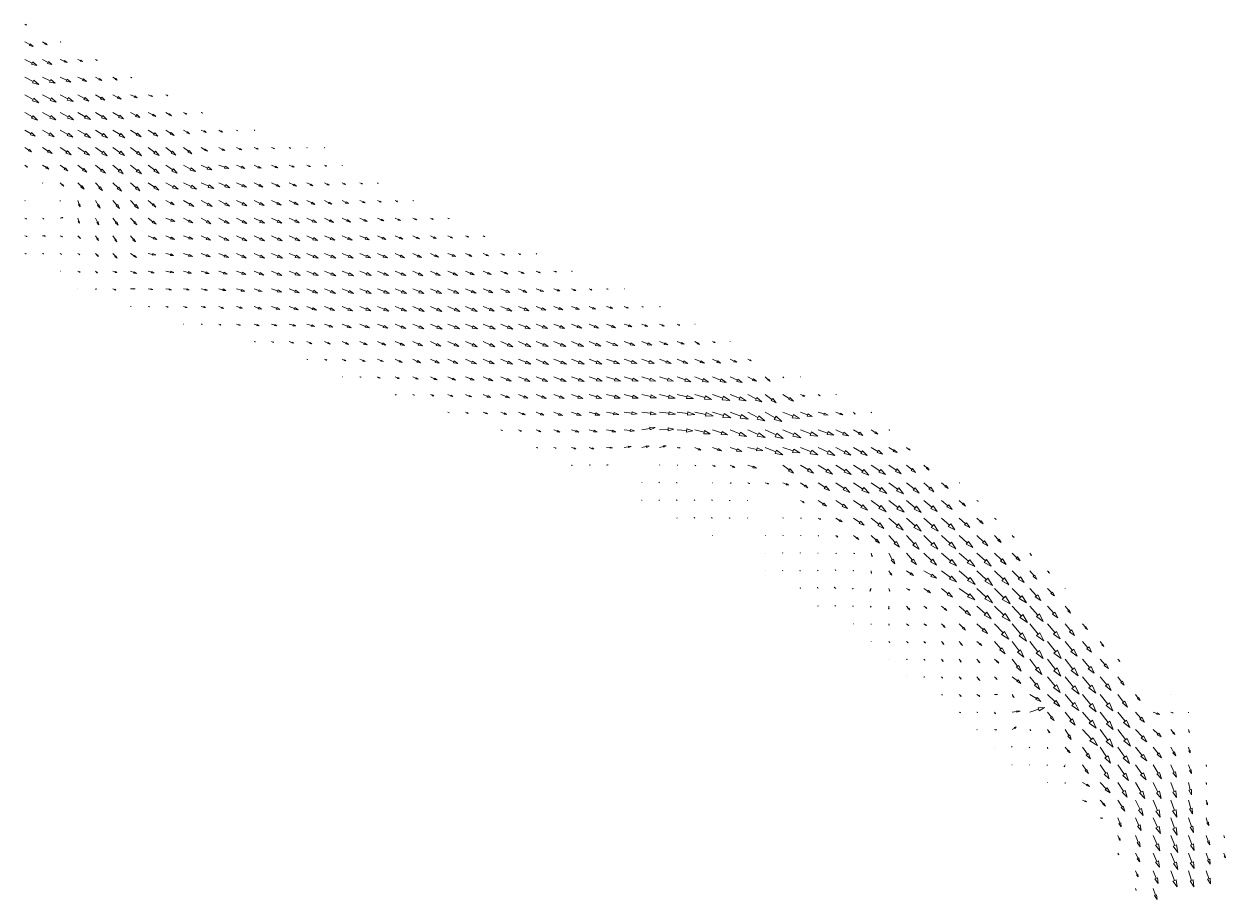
# Model space of a CAD drawing. Extents: x 64425 to 71228, y 9509 to 12475.
# Drawn here: x 69524 to 71228, y 9509 to 10750 of the extents above; entities that cross this region are included whole.
import ezdxf

# ---------------------------------------------------------------- set-up
doc = ezdxf.new("R2010")
doc.units = 0
doc.header["$MEASUREMENT"] = 0
doc.layers.get('0').update_dxf_attribs({"linetype": 'CONTINUOUS'})
doc.layers.add('vecors', color=7, linetype='CONTINUOUS', lineweight=13, true_color=0x0000d1)

# ---------------------------------------------------------------- blocks, each defined once
blk = doc.blocks.new('VECTOR')
at = {"color": 0}
for points in [[(0, 0, 0), (0.6, 0, 0)], [(1, 0, 0), (0.6, -0.1, 0), (0.6, 0.1, 0), (1, 0, 0)]]:
    blk.add_polyline3d(points, dxfattribs=at)

msp = doc.modelspace()

# ---------------------------------------------------------------- block references
at = {"layer": 'vecors'}
for p, xscale, yscale, rotation in [((69525, 10750), 2.48949038213, 2.48949038213, 332.4022203547), ((69525, 10725), 13.4038131705, 13.4038131705, 331.5018974826), ((69550, 10725), 7.74609231266, 7.74609231266, 326.3982908238), ((69575, 10725), 1.04433873558, 1.04433873558, 347.3751838561), ((69525, 10700), 19.1596012471, 19.1596012471, 334.0494763470999), ((69550, 10700), 15.2243991079, 15.2243991079, 331.7400259783), ((69575, 10700), 10.9057292202, 10.9057292202, 337.1891300445), ((69600, 10700), 7.147709595639999, 7.147709595639999, 337.5258670245), ((69625, 10700), 3.1424848229, 3.1424848229, 332.504787556), ((69525, 10675), 22.273773708, 22.273773708, 332.1592027911), ((69550, 10675), 20.1441428748, 20.1441428748, 334.0458023458), ((69575, 10675), 17.0108077295, 17.0108077295, 334.4836005249), ((69600, 10675), 13.8850199101, 13.8850199101, 334.3719943179), ((69625, 10675), 10.2767359804, 10.2767359804, 332.8964288396), ((69650, 10675), 7.49367786323, 7.49367786323, 323.9733479678), ((69675, 10675), 1.97477648726, 1.97477648726, 332.8577330349), ((69525, 10650), 22.7550754271, 22.7550754271, 330.1740129283), ((69550, 10650), 22.1861376252, 22.1861376252, 331.9881582953), ((69575, 10650), 20.7274431351, 20.7274431351, 332.7873394372), ((69600, 10650), 18.176136249, 18.176136249, 330.8021322073), ((69625, 10650), 15.7455810097, 15.7455810097, 329.8551690459), ((69650, 10650), 13.1034095035, 13.1034095035, 330.7363105485), ((69675, 10650), 10.2143664426, 10.2143664426, 335.2875944862), ((69700, 10650), 6.74974017964, 6.74974017964, 337.4125953913), ((69725, 10650), 3.15093042855, 3.15093042855, 335.0140144756), ((69525, 10625), 20.8955449284, 20.8955449284, 328.8556097941), ((69550, 10625), 21.8153949022, 21.8153949022, 330.6889863326), ((69575, 10625), 21.7262837522, 21.7262837522, 331.0981190211), ((69600, 10625), 20.7098864023, 20.7098864023, 330.090782996), ((69625, 10625), 18.9861284977, 18.9861284977, 328.2043823484), ((69650, 10625), 17.5586400731, 17.5586400731, 328.148918444), ((69675, 10625), 15.0854646232, 15.0854646232, 330.281955923), ((69700, 10625), 12.2582483035, 12.2582483035, 331.8428455358), ((69725, 10625), 9.16192305541, 9.16192305541, 329.1343840974999), ((69750, 10625), 5.14832596808, 5.14832596808, 330.9960664158), ((69775, 10625), 2.18785350543, 2.18785350543, 334.2356304393), ((69525, 10600), 16.9769963265, 16.9769963265, 329.4515972572), ((69550, 10600), 19.1600772734, 19.1600772734, 329.7825255335), ((69575, 10600), 20.7760300562, 20.7760300562, 330.5090424927), ((69600, 10600), 21.1448322001, 21.1448322001, 328.8453007461), ((69625, 10600), 20.5887586518, 20.5887586518, 327.3234294401), ((69650, 10600), 19.9587818899, 19.9587818899, 327.0373915531), ((69675, 10600), 17.8417814822, 17.8417814822, 326.5871726105), ((69700, 10600), 16.4188493611, 16.4188493611, 327.1996059899), ((69725, 10600), 13.9939881224, 13.9939881224, 325.5862928434), ((69750, 10600), 10.1228359967, 10.1228359967, 327.4080118545), ((69775, 10600), 7.78647274345, 7.78647274345, 334.0325887706), ((69800, 10600), 6.049128916310001, 6.049128916310001, 329.0404908082), ((69825, 10600), 2.02187807537, 2.02187807537, 328.1461381439), ((69850, 10600), 1.29678788797, 1.29678788797, 325.1865145858), ((69525, 10575), 11.3718656879, 11.3718656879, 327.778422901), ((69550, 10575), 15.9660929995, 15.9660929995, 328.3333483866), ((69575, 10575), 18.5452957589, 18.5452957589, 326.8856916934), ((69600, 10575), 19.7948223859, 19.7948223859, 327.2050431327), ((69625, 10575), 20.4319483922, 20.4319483922, 325.8776652831), ((69650, 10575), 19.895777919, 19.895777919, 325.3840275205), ((69675, 10575), 19.3577742563, 19.3577742563, 323.9302744592), ((69700, 10575), 19.0649514265, 19.0649514265, 323.9645639097), ((69725, 10575), 17.4706435144, 17.4706435144, 322.9497873747), ((69750, 10575), 14.7206616175, 14.7206616175, 323.8017969596), ((69775, 10575), 10.1932316213, 10.1932316213, 332.1084515839), ((69800, 10575), 9.4206867545, 9.4206867545, 333.7154610239), ((69825, 10575), 8.08517826998, 8.08517826998, 337.4509049022), ((69850, 10575), 6.44665236559, 6.44665236559, 340.6333307491), ((69875, 10575), 4.694222309380001, 4.694222309380001, 340.5282522076), ((69900, 10575), 2.18580747849, 2.18580747849, 335.6901532436), ((69925, 10575), 0.223553756364, 0.223553756364, 330.4895344456), ((69950, 10575), 0.231891978145, 0.231891978145, 344.2218462989001), ((69525, 10550), 4.51478459151, 4.51478459151, 322.3269351541), ((69550, 10550), 10.6272783174, 10.6272783174, 329.4469635916), ((69575, 10550), 13.5284616406, 13.5284616406, 324.866532937), ((69600, 10550), 16.3299500079, 16.3299500079, 322.6076681692), ((69625, 10550), 18.1491399887, 18.1491399887, 321.4315978944), ((69650, 10550), 18.8537277984, 18.8537277984, 320.756861467), ((69675, 10550), 19.6684623638, 19.6684623638, 321.7558119421), ((69700, 10550), 19.3796280933, 19.3796280933, 323.1797623629), ((69725, 10550), 19.606413098, 19.606413098, 325.6780089433), ((69750, 10550), 19.1598202852, 19.1598202852, 331.8670534525), ((69775, 10550), 16.7039156848, 16.7039156848, 336.9320198681), ((69800, 10550), 15.1842319281, 15.1842319281, 341.7895265532), ((69825, 10550), 12.7326587172, 12.7326587172, 340.1344738004), ((69850, 10550), 10.7758733372, 10.7758733372, 336.7663248897), ((69875, 10550), 9.33136436525, 9.33136436525, 336.1390877627), ((69900, 10550), 7.497400284710001, 7.497400284710001, 337.9101228549), ((69925, 10550), 5.26423757041, 5.26423757041, 340.5000874457), ((69950, 10550), 2.98787018921, 2.98787018921, 333.9282938218), ((69975, 10550), 0.360883545199, 0.360883545199, 313.0930205691), ((69550, 10525), 0.706349539048, 0.706349539048, 322.7259205852), ((69575, 10525), 6.80673264992, 6.80673264992, 319.154011189), ((69600, 10525), 12.4575626769, 12.4575626769, 315.6763183882), ((69625, 10525), 14.9240012843, 14.9240012843, 313.4996435354), ((69650, 10525), 16.8465892928, 16.8465892928, 315.6399199997), ((69675, 10525), 17.4865616213, 17.4865616213, 319.3057953549), ((69700, 10525), 18.0037807125, 18.0037807125, 325.190966604), ((69725, 10525), 19.533538369, 19.533538369, 332.60171574), ((69750, 10525), 20.4399145273, 20.4399145273, 334.729635228), ((69775, 10525), 19.4416031268, 19.4416031268, 336.7459244701), ((69800, 10525), 17.2047469064, 17.2047469064, 337.0014788366), ((69825, 10525), 15.4604701478, 15.4604701478, 336.9861329606), ((69850, 10525), 13.9123903581, 13.9123903581, 335.2588801037), ((69875, 10525), 12.5608598742, 12.5608598742, 334.9353749893), ((69900, 10525), 11.1985241458, 11.1985241458, 336.2039688381), ((69925, 10525), 9.33530197098, 9.33530197098, 334.5733532720001), ((69950, 10525), 7.486538648169999, 7.486538648169999, 333.5776999671), ((69975, 10525), 5.08901765957, 5.08901765957, 333.9980553340999), ((70000, 10525), 4.18871009588, 4.18871009588, 343.3746721704), ((70025, 10525), 1.26042604919, 1.26042604919, 310.2116510817), ((69525, 10500), 0.3677498603679999, 0.3677498603679999, 331.0569364476), ((69575, 10500), 0.975470597563, 0.975470597563, 290.720783288), ((69600, 10500), 9.7565643746, 9.7565643746, 290.8247320271), ((69625, 10500), 12.655982091, 12.655982091, 302.6542681786), ((69650, 10500), 14.634252312, 14.634252312, 310.0699729007), ((69675, 10500), 15.7909007195, 15.7909007195, 314.3857211205), ((69700, 10500), 14.1813185946, 14.1813185946, 319.0574985684), ((69725, 10500), 13.2799726114, 13.2799726114, 333.7388061395), ((69750, 10500), 16.9362525899, 16.9362525899, 329.6488392369), ((69775, 10500), 17.6997069481, 17.6997069481, 330.9932237694), ((69800, 10500), 17.2895353709, 17.2895353709, 332.8424118695), ((69825, 10500), 16.5379803861, 16.5379803861, 333.8188333878), ((69850, 10500), 15.8633091531, 15.8633091531, 334.3529286898), ((69875, 10500), 14.8649379729, 14.8649379729, 334.3938604039), ((69900, 10500), 13.9379552151, 13.9379552151, 335.1219304928999), ((69925, 10500), 12.6732652683, 12.6732652683, 334.5564031983), ((69950, 10500), 11.3416448119, 11.3416448119, 332.8367552324), ((69975, 10500), 9.85207072803, 9.85207072803, 333.6422200049), ((70000, 10500), 8.32794347892, 8.32794347892, 337.5186777842), ((70025, 10500), 5.85792229758, 5.85792229758, 334.9462983514), ((70050, 10500), 3.895206132769999, 3.895206132769999, 335.6534604514), ((70075, 10500), 1.69706185498, 1.69706185498, 339.4828835435), ((69525, 10475), 2.87992293477, 2.87992293477, 338.303914591), ((69550, 10475), 2.19335042135, 2.19335042135, 335.0513364556), ((69575, 10475), 3.97491994484, 3.97491994484, 11.2362474867), ((69600, 10475), 7.44903787225, 7.44903787225, 288.2293082378), ((69625, 10475), 10.3936862631, 10.3936862631, 297.2041414184), ((69650, 10475), 12.3016724162, 12.3016724162, 306.6412522758), ((69675, 10475), 13.0725001904, 13.0725001904, 312.9519640959), ((69700, 10475), 14.0120509757, 14.0120509757, 322.1998942156999), ((69725, 10475), 13.5729621817, 13.5729621817, 339.6816668819), ((69750, 10475), 14.8350137113, 14.8350137113, 332.8082299797), ((69775, 10475), 15.9278074374, 15.9278074374, 330.4748925793), ((69800, 10475), 16.4656045061, 16.4656045061, 331.938702864), ((69825, 10475), 16.7777814019, 16.7777814019, 333.0647250665), ((69850, 10475), 16.6710432443, 16.6710432443, 334.1304990104), ((69875, 10475), 16.0690997313, 16.0690997313, 334.7108138241), ((69900, 10475), 15.5870503794, 15.5870503794, 335.2574887912), ((69925, 10475), 14.8998446943, 14.8998446943, 335.4133548843), ((69950, 10475), 14.0792600048, 14.0792600048, 335.3218490061), ((69975, 10475), 12.9898738648, 12.9898738648, 335.4246102380999), ((70000, 10475), 11.4902389068, 11.4902389068, 336.1647999714), ((70025, 10475), 10.0083778971, 10.0083778971, 336.7421066914), ((70050, 10475), 8.14119201252, 8.14119201252, 337.1500487131), ((70075, 10475), 6.19058278766, 6.19058278766, 336.9538387827), ((70100, 10475), 4.54497872603, 4.54497872603, 337.1809407731001), ((70125, 10475), 2.0159864933, 2.0159864933, 337.686981147), ((69525, 10450), 3.547100309, 3.547100309, 342.9308922689), ((69550, 10450), 4.21945084416, 4.21945084416, 356.20531640671), ((69575, 10450), 3.47365988797, 3.47365988797, 336.444178722), ((69600, 10450), 5.53763576921, 5.53763576921, 314.2845487506), ((69625, 10450), 7.928912790339999, 7.928912790339999, 305.3081016626), ((69650, 10450), 10.3184636359, 10.3184636359, 302.6393315377), ((69675, 10450), 10.9323374732, 10.9323374732, 308.910736468), ((69700, 10450), 13.389106466, 13.389106466, 337.4101500884), ((69725, 10450), 13.2583873161, 13.2583873161, 336.7584281606), ((69750, 10450), 14.1624998266, 14.1624998266, 339.8077600312), ((69775, 10450), 14.6354132788, 14.6354132788, 334.807845643), ((69800, 10450), 15.67341741, 15.67341741, 334.3143064994001), ((69825, 10450), 16.3995986324, 16.3995986324, 335.0052213076), ((69850, 10450), 16.5629167818, 16.5629167818, 334.8551675165), ((69875, 10450), 16.5776642499, 16.5776642499, 334.4140715517), ((69900, 10450), 16.6705778734, 16.6705778734, 335.3955400601), ((69925, 10450), 16.3487520344, 16.3487520344, 335.6063201109), ((69950, 10450), 15.9688655344, 15.9688655344, 336.5598813008), ((69975, 10450), 15.2008392313, 15.2008392313, 336.7002836198999), ((70000, 10450), 14.3563036941, 14.3563036941, 337.0573984882), ((70025, 10450), 13.1071656799, 13.1071656799, 336.4593844726), ((70050, 10450), 11.875050818, 11.875050818, 336.5009539332), ((70075, 10450), 10.3667131662, 10.3667131662, 335.2602194455), ((70100, 10450), 9.11251724526, 9.11251724526, 334.3349121285), ((70125, 10450), 7.333304822210001, 7.333304822210001, 334.4187886416), ((70150, 10450), 4.71129315752, 4.71129315752, 337.1793358241), ((70175, 10450), 2.75734543019, 2.75734543019, 330.3763277578), ((69525, 10425), 2.05208350284, 2.05208350284, 344.6789536768), ((69550, 10425), 1.96953418148, 1.96953418148, 347.9096145466), ((69575, 10425), 2.55494754248, 2.55494754248, 329.5204664868), ((69600, 10425), 3.76991833361, 3.76991833361, 327.8779046564), ((69625, 10425), 6.05173031704, 6.05173031704, 317.1953294716), ((69650, 10425), 8.63134319402, 8.63134319402, 311.4914166212), ((69675, 10425), 10.1746211953, 10.1746211953, 324.3614634732), ((69700, 10425), 10.7813722612, 10.7813722612, 348.4531864684), ((69725, 10425), 11.3856060494, 11.3856060494, 345.7209831555999), ((69750, 10425), 13.4736991748, 13.4736991748, 341.687083969), ((69775, 10425), 13.4959745206, 13.4959745206, 340.1191569127), ((69800, 10425), 14.8220503205, 14.8220503205, 336.8550867598), ((69825, 10425), 15.4351637225, 15.4351637225, 334.2390736681), ((69850, 10425), 16.1400919045, 16.1400919045, 336.0551985609999), ((69875, 10425), 16.5629403371, 16.5629403371, 336.1420257228), ((69900, 10425), 16.6735411797, 16.6735411797, 336.3137750265), ((69925, 10425), 17.1586725596, 17.1586725596, 336.7280169058), ((69950, 10425), 17.1024676351, 17.1024676351, 337.5178395458), ((69975, 10425), 16.7886599058, 16.7886599058, 337.4678120251), ((70000, 10425), 16.4268532582, 16.4268532582, 337.1428152489), ((70025, 10425), 15.6452788619, 15.6452788619, 337.0426257536), ((70050, 10425), 14.6350134983, 14.6350134983, 335.6794820452999), ((70075, 10425), 13.6591821166, 13.6591821166, 335.0120315538), ((70100, 10425), 12.5676862322, 12.5676862322, 335.4176339362), ((70125, 10425), 11.401804864, 11.401804864, 337.4038241263), ((70150, 10425), 9.86324298344, 9.86324298344, 334.573495292), ((70175, 10425), 8.09008575956, 8.09008575956, 335.6197112758), ((70200, 10425), 5.84908806533, 5.84908806533, 333.9380743545), ((70225, 10425), 3.42486989684, 3.42486989684, 332.2031813408), ((70250, 10425), 1.4249876114, 1.4249876114, 321.9466598451), ((69575, 10400), 0.794562064999, 0.794562064999, 336.9259684385), ((69600, 10400), 3.69440559708, 3.69440559708, 335.0072515455), ((69625, 10400), 4.02988606303, 4.02988606303, 317.5801510402), ((69650, 10400), 5.65426088798, 5.65426088798, 338.868352032), ((69675, 10400), 8.85197960127, 8.85197960127, 337.2867001119), ((69700, 10400), 8.73776092018, 8.73776092018, 343.6080345261), ((69725, 10400), 11.4744866373, 11.4744866373, 349.0693885822), ((69750, 10400), 11.5658072038, 11.5658072038, 344.9067969682), ((69775, 10400), 12.0208190807, 12.0208190807, 342.8652430342), ((69800, 10400), 12.7765835103, 12.7765835103, 340.4964643351), ((69825, 10400), 14.2675634234, 14.2675634234, 339.9001540299), ((69850, 10400), 14.737518679, 14.737518679, 337.9802647861), ((69875, 10400), 15.6148527327, 15.6148527327, 335.6074366987), ((69900, 10400), 16.4137394229, 16.4137394229, 337.9563692585), ((69925, 10400), 16.9830832116, 16.9830832116, 338.3870197599), ((69950, 10400), 17.2388550187, 17.2388550187, 337.906962761), ((69975, 10400), 17.4044137348, 17.4044137348, 337.995108816), ((70000, 10400), 17.3043093892, 17.3043093892, 338.5821328129), ((70025, 10400), 17.0960032583, 17.0960032583, 337.8721897321), ((70050, 10400), 16.5334831836, 16.5334831836, 337.2393774907), ((70075, 10400), 15.899488568, 15.899488568, 335.8842227183), ((70100, 10400), 15.2005241878, 15.2005241878, 335.931660267), ((70125, 10400), 14.6333626824, 14.6333626824, 335.8122284403), ((70150, 10400), 13.2268515384, 13.2268515384, 336.0482416239), ((70175, 10400), 12.2513099615, 12.2513099615, 336.3583311497), ((70200, 10400), 10.6171681347, 10.6171681347, 336.4716107167), ((70225, 10400), 8.75940439226, 8.75940439226, 335.7669265559), ((70250, 10400), 6.493947165830001, 6.493947165830001, 336.0579818596), ((70275, 10400), 4.08008905045, 4.08008905045, 343.1635706051), ((70300, 10400), 1.08471633515, 1.08471633515, 338.3684499458), ((69600, 10375), 0.441045295619, 0.441045295619, 305.1457647537), ((69625, 10375), 1.59869772112, 1.59869772112, 334.8831899705), ((69650, 10375), 4.56463840494, 4.56463840494, 335.6112541717), ((69675, 10375), 6.55802669323, 6.55802669323, 357.45881138496), ((69700, 10375), 6.40328714821, 6.40328714821, 349.8434418708001), ((69725, 10375), 7.898754279360001, 7.898754279360001, 350.18936893707), ((69750, 10375), 8.217811601880001, 8.217811601880001, 350.60511306355), ((69775, 10375), 9.31373027812, 9.31373027812, 346.6230002156), ((69800, 10375), 10.5032995791, 10.5032995791, 347.31597609), ((69825, 10375), 12.4140205928, 12.4140205928, 344.0067273329), ((69850, 10375), 12.0417655454, 12.0417655454, 340.1514415457), ((69875, 10375), 15.0243275621, 15.0243275621, 340.6500205865), ((69900, 10375), 15.0940108197, 15.0940108197, 337.8765763028), ((69925, 10375), 16.2793533104, 16.2793533104, 337.7608090908), ((69950, 10375), 16.8708774833, 16.8708774833, 336.978231475), ((69975, 10375), 17.3258524458, 17.3258524458, 337.7786439377), ((70000, 10375), 17.542927823, 17.542927823, 337.4569698924), ((70025, 10375), 17.7777061827, 17.7777061827, 337.7657053842), ((70050, 10375), 17.6654736204, 17.6654736204, 337.551258586), ((70075, 10375), 17.2352772206, 17.2352772206, 336.4239028072), ((70100, 10375), 17.1009228747, 17.1009228747, 336.5506148349), ((70125, 10375), 16.7784136477, 16.7784136477, 336.3518936292), ((70150, 10375), 16.1510791514, 16.1510791514, 336.6121661444), ((70175, 10375), 15.053545433, 15.053545433, 336.9336867542), ((70200, 10375), 14.0825896238, 14.0825896238, 336.7471551589001), ((70225, 10375), 13.0077343901, 13.0077343901, 336.5486034766), ((70250, 10375), 11.595889118, 11.595889118, 339.0795630976), ((70275, 10375), 9.34650038513, 9.34650038513, 340.6003453597), ((70300, 10375), 7.03990461984, 7.03990461984, 337.4121092361), ((70325, 10375), 4.58367601929, 4.58367601929, 336.7857726218), ((70350, 10375), 2.09928694741, 2.09928694741, 337.662989256), ((70375, 10375), 0.321436338118, 0.321436338118, 301.4842437361), ((69675, 10350), 0.77599210296, 0.77599210296, 337.5080246457), ((69700, 10350), 2.03621073995, 2.03621073995, 340.3127716439), ((69725, 10350), 3.29903903818, 3.29903903818, 341.4632730038), ((69750, 10350), 5.235663844019999, 5.235663844019999, 342.4502014453), ((69775, 10350), 6.55602245191, 6.55602245191, 346.3389646832), ((69800, 10350), 7.214459211679999, 7.214459211679999, 336.0880632159), ((69825, 10350), 9.02649289202, 9.02649289202, 343.8693787562), ((69850, 10350), 11.5093421856, 11.5093421856, 339.8332816959), ((69875, 10350), 12.5076042032, 12.5076042032, 339.5909237756), ((69900, 10350), 13.3309967795, 13.3309967795, 338.5004339769), ((69925, 10350), 14.5507507819, 14.5507507819, 338.1476902977), ((69950, 10350), 15.1014421451, 15.1014421451, 338.0386167203), ((69975, 10350), 16.0318820867, 16.0318820867, 336.4903509866), ((70000, 10350), 16.8867316442, 16.8867316442, 338.0997608148), ((70025, 10350), 17.5556834262, 17.5556834262, 336.9405197188), ((70050, 10350), 17.3995808736, 17.3995808736, 336.6357794815), ((70075, 10350), 17.5929955743, 17.5929955743, 336.4170682088), ((70100, 10350), 17.9769279014, 17.9769279014, 336.2733980365001), ((70125, 10350), 18.1127011777, 18.1127011777, 336.5550506351), ((70150, 10350), 17.7305485987, 17.7305485987, 336.4154692832), ((70175, 10350), 17.1772491286, 17.1772491286, 336.4560885673001), ((70200, 10350), 16.7929322639, 16.7929322639, 336.9759167347), ((70225, 10350), 16.0229884315, 16.0229884315, 336.8920617119), ((70250, 10350), 15.0251377488, 15.0251377488, 338.50243426), ((70275, 10350), 13.6457508892, 13.6457508892, 338.5342124849), ((70300, 10350), 12.021735825, 12.021735825, 337.6292320069), ((70325, 10350), 9.970646160800001, 9.970646160800001, 335.3847617774001), ((70350, 10350), 8.92099777508, 8.92099777508, 341.1910958911), ((70375, 10350), 6.11720130791, 6.11720130791, 334.759458294), ((70400, 10350), 2.06574478127, 2.06574478127, 330.6795297372), ((70425, 10350), 1.05824471691, 1.05824471691, 327.6924060073), ((69750, 10325), 0.459164536317, 0.459164536317, 348.9370112557), ((69775, 10325), 1.79996307275, 1.79996307275, 335.3509681206), ((69800, 10325), 3.31080598784, 3.31080598784, 333.2267219280999), ((69825, 10325), 6.03019280954, 6.03019280954, 342.3866711100999), ((69850, 10325), 7.56104154703, 7.56104154703, 339.2453241681), ((69875, 10325), 7.658961066080001, 7.658961066080001, 340.6354718239), ((69900, 10325), 9.58187876216, 9.58187876216, 343.0090273779), ((69925, 10325), 11.4936501278, 11.4936501278, 342.3957008404), ((69950, 10325), 12.5503631276, 12.5503631276, 338.7711287866), ((69975, 10325), 13.5785857851, 13.5785857851, 337.3650810228), ((70000, 10325), 14.7136694823, 14.7136694823, 337.8030855777), ((70025, 10325), 15.9912145513, 15.9912145513, 337.7050927467), ((70050, 10325), 16.5515616734, 16.5515616734, 336.7271521887), ((70075, 10325), 17.0636904523, 17.0636904523, 336.7833000968), ((70100, 10325), 18.0942429837, 18.0942429837, 336.2658807769), ((70125, 10325), 17.8459683742, 17.8459683742, 337.2946088225), ((70150, 10325), 18.0310804149, 18.0310804149, 337.5785338338), ((70175, 10325), 18.3070874415, 18.3070874415, 336.6665372645), ((70200, 10325), 18.2505281451, 18.2505281451, 336.8331770711), ((70225, 10325), 18.0180104037, 18.0180104037, 337.2902904809), ((70250, 10325), 17.482091579, 17.482091579, 337.9823199457), ((70275, 10325), 16.6360029927, 16.6360029927, 338.1581048147), ((70300, 10325), 15.7786842792, 15.7786842792, 338.0034965512), ((70325, 10325), 14.6582772806, 14.6582772806, 337.2618782325), ((70350, 10325), 13.7358109679, 13.7358109679, 336.9535671955), ((70375, 10325), 11.4815196728, 11.4815196728, 340.1689593868001), ((70400, 10325), 8.864404671560001, 8.864404671560001, 336.5564166763), ((70425, 10325), 7.372514557710001, 7.372514557710001, 335.4296921733), ((70450, 10325), 4.01077619496, 4.01077619496, 329.9915749017), ((70475, 10325), 0.409441116507, 0.409441116507, 323.3592438153), ((69850, 10300), 1.98239401222, 1.98239401222, 347.7013161203), ((69875, 10300), 2.8922322075, 2.8922322075, 339.7925259894), ((69900, 10300), 6.48944148166, 6.48944148166, 341.6778105651), ((69925, 10300), 7.71647977295, 7.71647977295, 337.8544695078), ((69950, 10300), 8.83996563714, 8.83996563714, 337.7590987661), ((69975, 10300), 9.748164854810002, 9.748164854810002, 336.7844629433), ((70000, 10300), 11.437329678, 11.437329678, 336.0020511931), ((70025, 10300), 12.999849935, 12.999849935, 336.8431355566), ((70050, 10300), 14.4599370624, 14.4599370624, 337.4139038356), ((70075, 10300), 15.0863529652, 15.0863529652, 336.3908229139), ((70100, 10300), 16.1531281636, 16.1531281636, 335.7795874168), ((70125, 10300), 16.9229001386, 16.9229001386, 336.3891901329), ((70150, 10300), 18.0746476197, 18.0746476197, 336.7795212499), ((70175, 10300), 18.2133341646, 18.2133341646, 336.2656698181), ((70200, 10300), 18.6581668967, 18.6581668967, 337.1616903043), ((70225, 10300), 18.8151497283, 18.8151497283, 337.5307406901), ((70250, 10300), 18.6189537749, 18.6189537749, 338.1382833737), ((70275, 10300), 18.6347853458, 18.6347853458, 337.9786686277), ((70300, 10300), 18.3581432588, 18.3581432588, 338.1679203915), ((70325, 10300), 17.8551611986, 17.8551611986, 338.6162375292), ((70350, 10300), 17.0486764449, 17.0486764449, 339.6987005969), ((70375, 10300), 15.7625235556, 15.7625235556, 340.2629442698999), ((70400, 10300), 15.0809472251, 15.0809472251, 340.6982966738), ((70425, 10300), 12.7547483715, 12.7547483715, 338.8780508187), ((70450, 10300), 10.4436509889, 10.4436509889, 338.6358984698), ((70475, 10300), 7.68024057974, 7.68024057974, 329.7431994266), ((70500, 10300), 3.9281478113, 3.9281478113, 341.1436735599), ((70525, 10300), 0.301621214284, 0.301621214284, 337.3418674199), ((69925, 10275), 1.51639776853, 1.51639776853, 341.8694611814), ((69950, 10275), 3.44963877255, 3.44963877255, 339.1004861969), ((69975, 10275), 5.36748288067, 5.36748288067, 337.016221491), ((70000, 10275), 8.20465896171, 8.20465896171, 338.7900083658), ((70025, 10275), 8.94288981525, 8.94288981525, 339.2276155876), ((70050, 10275), 10.9120474528, 10.9120474528, 336.4797092983), ((70075, 10275), 12.019240954, 12.019240954, 335.3573579207), ((70100, 10275), 13.5903146198, 13.5903146198, 336.9853672823), ((70125, 10275), 15.1841068924, 15.1841068924, 336.7561290103), ((70150, 10275), 16.7979375006, 16.7979375006, 336.7152434384), ((70175, 10275), 16.8469680882, 16.8469680882, 337.6031853497), ((70200, 10275), 18.1178009754, 18.1178009754, 336.913584306), ((70225, 10275), 18.833682213, 18.833682213, 338.1015265019), ((70250, 10275), 18.9890033541, 18.9890033541, 337.5515851886), ((70275, 10275), 19.3815749119, 19.3815749119, 338.6112608517), ((70300, 10275), 19.4442482989, 19.4442482989, 339.5269740587), ((70325, 10275), 19.3762382713, 19.3762382713, 339.4891069761), ((70350, 10275), 19.2925851934, 19.2925851934, 340.6023374775), ((70375, 10275), 18.8176025927, 18.8176025927, 340.8046071288999), ((70400, 10275), 18.4140075565, 18.4140075565, 341.0927090968), ((70425, 10275), 17.3707094208, 17.3707094208, 339.6258606549), ((70450, 10275), 16.2541355715, 16.2541355715, 338.3038032669), ((70475, 10275), 14.7940673875, 14.7940673875, 337.9254082779), ((70500, 10275), 12.8704355395, 12.8704355395, 334.8632052596), ((70525, 10275), 10.65461789, 10.65461789, 336.220769076), ((70550, 10275), 5.69872652752, 5.69872652752, 335.1080822793), ((69975, 10250), 0.476467127044, 0.476467127044, 351.72479180428), ((70000, 10250), 1.80751787882, 1.80751787882, 351.44588198215), ((70025, 10250), 4.06323215054, 4.06323215054, 333.6941800197), ((70050, 10250), 6.27245157569, 6.27245157569, 336.9227517596), ((70075, 10250), 8.35814281012, 8.35814281012, 338.1410477829), ((70100, 10250), 10.3452861159, 10.3452861159, 336.2997364469001), ((70125, 10250), 11.7454889878, 11.7454889878, 337.4559881785), ((70150, 10250), 13.281689399, 13.281689399, 338.7299367989), ((70175, 10250), 14.8888136568, 14.8888136568, 337.3446759035), ((70200, 10250), 15.8537468587, 15.8537468587, 337.6583625449), ((70225, 10250), 17.4487304239, 17.4487304239, 338.4578263781), ((70250, 10250), 17.5722596454, 17.5722596454, 338.5596527682), ((70275, 10250), 18.6793430756, 18.6793430756, 339.4281991775001), ((70300, 10250), 19.2707076677, 19.2707076677, 340.4274722514), ((70325, 10250), 19.8568295516, 19.8568295516, 341.6477009193999), ((70350, 10250), 20.5464181464, 20.5464181464, 342.4844759845), ((70375, 10250), 20.6029767039, 20.6029767039, 343.056406657), ((70400, 10250), 20.5512314316, 20.5512314316, 343.1389789862), ((70425, 10250), 20.6938183744, 20.6938183744, 342.7439381197), ((70450, 10250), 20.6962795852, 20.6962795852, 340.4180390979001), ((70475, 10250), 20.8437865861, 20.8437865861, 339.4004149025), ((70500, 10250), 20.8891142739, 20.8891142739, 337.9649670686), ((70525, 10250), 19.0771667215, 19.0771667215, 335.3382933226), ((70550, 10250), 14.0047193358, 14.0047193358, 333.5978960119), ((70575, 10250), 9.64396000273, 9.64396000273, 316.763908477), ((70600, 10250), 1.94434272979, 1.94434272979, 312.6072825314), ((70625, 10250), 0.300301741138, 0.300301741138, 340.6670894597), ((70175, 10225), 11.0507198767, 11.0507198767, 337.4604894448), ((70200, 10225), 13.2146017177, 13.2146017177, 338.7558287904), ((70225, 10225), 14.2743643319, 14.2743643319, 338.746992562), ((70250, 10225), 15.3704689899, 15.3704689899, 338.8099825816), ((70275, 10225), 15.924093497, 15.924093497, 339.3257860804), ((70300, 10225), 17.2141714272, 17.2141714272, 340.455323957), ((70325, 10225), 18.5680263019, 18.5680263019, 342.6503357555999), ((70350, 10225), 19.8228741903, 19.8228741903, 345.5377943716999), ((70375, 10225), 20.5349259801, 20.5349259801, 345.9400327752), ((70400, 10225), 21.3187003316, 21.3187003316, 347.8075272217), ((70425, 10225), 22.6944695183, 22.6944695183, 347.3035091307), ((70450, 10225), 23.6830458061, 23.6830458061, 345.9486478299), ((70475, 10225), 24.886459674, 24.886459674, 343.5201489327), ((70500, 10225), 25.9329858271, 25.9329858271, 341.4361775603), ((70525, 10225), 24.3617747604, 24.3617747604, 338.7633213101), ((70550, 10225), 22.4693937802, 22.4693937802, 332.6747898535), ((70575, 10225), 19.3328800019, 19.3328800019, 323.4277313817), ((70600, 10225), 17.7277927785, 17.7277927785, 328.3548739417), ((70050, 10225), 1.41855993922, 1.41855993922, 343.9103972519999), ((70075, 10225), 2.6572215205, 2.6572215205, 337.6907956723), ((70100, 10225), 5.161434777719999, 5.161434777719999, 339.1636428789), ((70125, 10225), 7.4994021652, 7.4994021652, 337.4525051415), ((70150, 10225), 9.30909699435, 9.30909699435, 338.4056142042), ((70625, 10225), 6.56028888408, 6.56028888408, 337.4840732063), ((70650, 10225), 3.46368828988, 3.46368828988, 327.4365646201), ((70675, 10225), 0.873161040211, 0.873161040211, 352.3727885186801), ((70125, 10200), 1.63391162812, 1.63391162812, 334.2579445889), ((70150, 10200), 3.82685125428, 3.82685125428, 334.9304960859), ((70175, 10200), 6.617356066919999, 6.617356066919999, 338.5785391291), ((70200, 10200), 8.52482403466, 8.52482403466, 339.0024423067), ((70225, 10200), 10.2643420311, 10.2643420311, 339.516208195), ((70250, 10200), 11.7032254574, 11.7032254574, 337.677407241), ((70275, 10200), 13.2406053097, 13.2406053097, 338.4363221224), ((70300, 10200), 14.7086859013, 14.7086859013, 341.7115119986), ((70325, 10200), 16.0723904667, 16.0723904667, 344.9934962602), ((70350, 10200), 17.4385885065, 17.4385885065, 349.2541950707999), ((70375, 10200), 18.4452666405, 18.4452666405, 352.96266185347), ((70400, 10200), 20.5746189357, 20.5746189357, 352.51617145734), ((70425, 10200), 22.6281457035, 22.6281457035, 353.20252139285), ((70450, 10200), 25.2608793977, 25.2608793977, 352.91446275782), ((70475, 10200), 26.7814751239, 26.7814751239, 348.5684546309), ((70500, 10200), 27.2847679625, 27.2847679625, 343.3979275993), ((70525, 10200), 27.3993959243, 27.3993959243, 339.3634411693), ((70550, 10200), 27.157262317, 27.157262317, 332.9365572069), ((70575, 10200), 26.8218676883, 26.8218676883, 330.4891839937999), ((70600, 10200), 25.1779974885, 25.1779974885, 338.8899768652), ((70625, 10200), 17.4714715132, 17.4714715132, 338.7872351034001), ((70650, 10200), 14.5912611885, 14.5912611885, 343.0724492229), ((70675, 10200), 10.7738331966, 10.7738331966, 339.5824966824), ((70700, 10200), 3.7814421928, 3.7814421928, 314.1668640164), ((70725, 10200), 0.922591351884, 0.922591351884, 310.506367108), ((70200, 10175), 2.51078997681, 2.51078997681, 341.2371749906), ((70225, 10175), 4.95487721499, 4.95487721499, 335.3880972739), ((70250, 10175), 7.157366399089999, 7.157366399089999, 337.5445207547), ((70275, 10175), 9.1438611054, 9.1438611054, 339.330435322), ((70300, 10175), 10.9647672372, 10.9647672372, 342.1057355199), ((70325, 10175), 11.9563635158, 11.9563635158, 345.220046442), ((70350, 10175), 13.5146319088, 13.5146319088, 348.829399477), ((70375, 10175), 14.5800823861, 14.5800823861, 353.97020376898), ((70400, 10175), 19.134937523, 19.134937523, 9.43148934513), ((70425, 10175), 20.4230089675, 20.4230089675, 3.07199116262), ((70450, 10175), 22.398649243, 22.398649243, 355.96487411602), ((70475, 10175), 22.7085605569, 22.7085605569, 345.76324559), ((70500, 10175), 22.80979301, 22.80979301, 341.2968286304), ((70525, 10175), 25.1786591841, 25.1786591841, 338.3475549538999), ((70550, 10175), 26.91649729, 26.91649729, 336.1101648133), ((70575, 10175), 28.1522294184, 28.1522294184, 334.2922527533), ((70600, 10175), 27.7122185415, 27.7122185415, 336.3048393736), ((70625, 10175), 25.9929306975, 25.9929306975, 339.546094384), ((70650, 10175), 23.4592176302, 23.4592176302, 341.2437664846), ((70675, 10175), 19.7313946239, 19.7313946239, 334.2791550561), ((70700, 10175), 15.7344122271, 15.7344122271, 328.8485135424), ((70725, 10175), 11.3577879405, 11.3577879405, 327.8491837074), ((70750, 10175), 1.41403776013, 1.41403776013, 349.5007057193999), ((70250, 10150), 2.4052407913, 2.4052407913, 345.3533260781999), ((70275, 10150), 3.81698491919, 3.81698491919, 341.3914793593), ((70300, 10150), 6.77150769034, 6.77150769034, 344.6842708278), ((70325, 10150), 7.2344427865, 7.2344427865, 342.9753083227), ((70350, 10150), 8.44709578154, 8.44709578154, 355.83273096087), ((70375, 10150), 9.899494495039999, 9.899494495039999, 7.12108335123), ((70400, 10150), 10.5186171443, 10.5186171443, 10.7519067852), ((70425, 10150), 9.797648085139999, 9.797648085139999, 13.143250376), ((70450, 10150), 4.31350105706, 4.31350105706, 350.78828051592), ((70475, 10150), 9.530260697889998, 9.530260697889998, 335.984919984), ((70500, 10150), 13.5737976375, 13.5737976375, 340.3359983179), ((70525, 10150), 17.4949057638, 17.4949057638, 341.2433252183999), ((70550, 10150), 22.1132309819, 22.1132309819, 348.4581205645), ((70575, 10150), 27.1695706739, 27.1695706739, 337.3362518923), ((70600, 10150), 25.2689172925, 25.2689172925, 342.2354811119), ((70625, 10150), 26.8352095404, 26.8352095404, 336.7723089242), ((70650, 10150), 25.9181314015, 25.9181314015, 334.3226237792001), ((70675, 10150), 23.9781059373, 23.9781059373, 333.1184716898), ((70700, 10150), 22.3160191077, 22.3160191077, 329.5730337011), ((70725, 10150), 18.5885920531, 18.5885920531, 329.5744147261), ((70750, 10150), 13.9148140967, 13.9148140967, 328.461658603), ((70775, 10150), 6.67599384505, 6.67599384505, 324.0869927214), ((70300, 10125), 1.15721397075, 1.15721397075, 325.7301935791), ((70325, 10125), 1.87879582558, 1.87879582558, 10.3853029895), ((70350, 10125), 2.11552475595, 2.11552475595, 8.51108272277), ((70425, 10125), 0.8186011187610001, 0.8186011187610001, 36.4501267981), ((70450, 10125), 0.926307668761, 0.926307668761, 4.11159949127), ((70475, 10125), 1.74308684406, 1.74308684406, 330.8479325724), ((70500, 10125), 4.36072290168, 4.36072290168, 333.4610174787), ((70525, 10125), 7.482693096669999, 7.482693096669999, 332.7072558517), ((70550, 10125), 13.430069953, 13.430069953, 340.6259393235), ((70600, 10125), 18.7420961564, 18.7420961564, 322.0088208042), ((70625, 10125), 21.5106726945, 21.5106726945, 328.5606078608), ((70650, 10125), 23.9088611808, 23.9088611808, 328.1246059626001), ((70675, 10125), 25.3149760524, 25.3149760524, 328.4383656914), ((70700, 10125), 26.1383266992, 26.1383266992, 327.4266296698), ((70725, 10125), 24.6341080793, 24.6341080793, 326.6733907249), ((70750, 10125), 21.5934052135, 21.5934052135, 325.7059873491), ((70775, 10125), 16.7824522786, 16.7824522786, 321.3725321734), ((70800, 10125), 10.161081966, 10.161081966, 315.1037909466), ((70400, 10100), 0.495016787787, 0.495016787787, 96.34590025249997), ((70425, 10100), 1.02373706247, 1.02373706247, 143.864340219), ((70450, 10100), 1.02744362079, 1.02744362079, 173.587549352), ((70500, 10100), 0.553815045743, 0.553815045743, 4.41768239681), ((70525, 10100), 1.61924664507, 1.61924664507, 332.9960169082), ((70550, 10100), 3.14513582082, 3.14513582082, 336.5408211526), ((70575, 10100), 5.24481273256, 5.24481273256, 343.4928006945), ((70600, 10100), 8.552875845860001, 8.552875845860001, 335.8751898674), ((70625, 10100), 12.4896470235, 12.4896470235, 324.7711965127), ((70650, 10100), 19.2429176231, 19.2429176231, 325.8400747540999), ((70675, 10100), 24.2397719872, 24.2397719872, 325.3231762198), ((70700, 10100), 26.7369110307, 26.7369110307, 326.3263860736), ((70725, 10100), 27.1196087138, 27.1196087138, 325.5750213223), ((70750, 10100), 26.121705431, 26.121705431, 323.5661953345), ((70775, 10100), 23.4950133111, 23.4950133111, 321.0271750476), ((70800, 10100), 18.9552671226, 18.9552671226, 316.4070238332), ((70825, 10100), 12.1497779907, 12.1497779907, 318.4961562178), ((70850, 10100), 0.645895513553, 0.645895513553, 315.7085609563), ((70400, 10075), 0.484320996777, 0.484320996777, 136.868388827), ((70425, 10075), 1.17127487626, 1.17127487626, 164.764335534), ((70450, 10075), 1.27534420594, 1.27534420594, 153.046220242), ((70475, 10075), 1.11865192446, 1.11865192446, 138.902913013), ((70500, 10075), 1.27596885145, 1.27596885145, 144.277577046), ((70525, 10075), 1.38876856666, 1.38876856666, 194.856317648), ((70550, 10075), 0.614813262198, 0.614813262198, 252.428445752), ((70625, 10075), 6.35841096064, 6.35841096064, 326.7246671344), ((70650, 10075), 14.5047961863, 14.5047961863, 324.6443969391), ((70675, 10075), 20.0090338009, 20.0090338009, 325.4670260856), ((70700, 10075), 24.0385449822, 24.0385449822, 325.0755591109), ((70725, 10075), 26.5629518815, 26.5629518815, 322.8878186262), ((70750, 10075), 27.6577367025, 27.6577367025, 322.2422673252), ((70775, 10075), 27.2994469787, 27.2994469787, 320.648665027), ((70800, 10075), 24.6630892432, 24.6630892432, 319.630291965), ((70825, 10075), 19.5664415694, 19.5664415694, 318.8503628244), ((70850, 10075), 12.1513371427, 12.1513371427, 316.2833851357), ((70875, 10075), 2.36513260564, 2.36513260564, 322.3513022565), ((70450, 10050), 0.656896360098, 0.656896360098, 165.955888684), ((70475, 10050), 1.2034201251, 1.2034201251, 147.417554117), ((70500, 10050), 1.58030890067, 1.58030890067, 168.513240553), ((70525, 10050), 1.12397012269, 1.12397012269, 185.68447939), ((70550, 10050), 0.220003699716, 0.220003699716, 152.769854053), ((70600, 10050), 0.362443093772, 0.362443093772, 4.87995405609), ((70625, 10050), 1.15405198214, 1.15405198214, 346.4328891935), ((70650, 10050), 3.96564667878, 3.96564667878, 327.7678580765), ((70675, 10050), 10.6217463138, 10.6217463138, 327.8790968522), ((70700, 10050), 18.3783062467, 18.3783062467, 325.6024976646), ((70725, 10050), 23.3860342831, 23.3860342831, 321.0875769523), ((70750, 10050), 26.7648282046, 26.7648282046, 319.6240456086), ((70775, 10050), 28.0603467158, 28.0603467158, 317.8399955231), ((70800, 10050), 27.5184932463, 27.5184932463, 317.2140799590001), ((70825, 10050), 25.2023788686, 25.2023788686, 317.7948466412), ((70850, 10050), 20.2100194253, 20.2100194253, 318.024109408), ((70875, 10050), 12.020890123, 12.020890123, 316.4522902413), ((70900, 10050), 3.18091135734, 3.18091135734, 317.3810627724), ((70500, 10025), 0.568072770704, 0.568072770704, 169.44884318), ((70575, 10025), 0.275147607787, 0.275147607787, 87.6060749041), ((70600, 10025), 0.929915272162, 0.929915272162, 59.55390479939999), ((70625, 10025), 0.590218737265, 0.590218737265, 51.7902597983), ((70650, 10025), 0.940271704978, 0.940271704978, 340.4135453219), ((70675, 10025), 3.61236679156, 3.61236679156, 326.3060098566), ((70700, 10025), 9.602189321100001, 9.602189321100001, 324.2954787834), ((70725, 10025), 16.0588973182, 16.0588973182, 318.7106771731), ((70750, 10025), 22.4589856507, 22.4589856507, 313.1672723547), ((70775, 10025), 26.3470792296, 26.3470792296, 313.5337394497), ((70800, 10025), 27.6061456536, 27.6061456536, 315.4262536987), ((70825, 10025), 27.4868360322, 27.4868360322, 317.5104397835), ((70850, 10025), 25.5338912764, 25.5338912764, 318.4163165633), ((70875, 10025), 21.1432542984, 21.1432542984, 316.677781155), ((70900, 10025), 13.7643686026, 13.7643686026, 314.4830895753), ((70925, 10025), 3.8374903403, 3.8374903403, 315.0554792265), ((70575, 10000), 0.415495296198, 0.415495296198, 123.119870623), ((70600, 10000), 1.09706419186, 1.09706419186, 132.132457839), ((70625, 10000), 1.0432931695, 1.0432931695, 134.72339942), ((70650, 10000), 0.487668527679, 0.487668527679, 149.531478303), ((70675, 10000), 0.921446166265, 0.921446166265, 339.2091576621), ((70700, 10000), 2.09079354649, 2.09079354649, 345.0392938111), ((70725, 10000), 5.47097073466, 5.47097073466, 286.1189583921), ((70750, 10000), 17.2567792827, 17.2567792827, 299.4917167519), ((70775, 10000), 21.323596098, 21.323596098, 311.6760995752001), ((70800, 10000), 24.6055090137, 24.6055090137, 316.6303236839), ((70825, 10000), 27.7532736968, 27.7532736968, 319.9500187333), ((70850, 10000), 28.8773859005, 28.8773859005, 319.3970000556), ((70875, 10000), 27.0785839823, 27.0785839823, 317.7798869629), ((70900, 10000), 22.7536732514, 22.7536732514, 316.3370165031), ((70925, 10000), 15.4306702472, 15.4306702472, 317.0247839188), ((70950, 10000), 3.88796602885, 3.88796602885, 308.5402180932001), ((70575, 9975), 0.305136547813, 0.305136547813, 126.082006642), ((70600, 9975), 1.00454105872, 1.00454105872, 143.878074337), ((70625, 9975), 1.19636140505, 1.19636140505, 156.274896867), ((70650, 9975), 1.41415225815, 1.41415225815, 128.38235582), ((70675, 9975), 1.9256226116, 1.9256226116, 113.020385505), ((70700, 9975), 0.7326093913639999, 0.7326093913639999, 123.672451023), ((70725, 9975), 3.5767798938, 3.5767798938, 276.1903040916999), ((70750, 9975), 7.61892477144, 7.61892477144, 305.2070677491), ((70775, 9975), 12.1696343441, 12.1696343441, 327.2752889234), ((70800, 9975), 20.6262657818, 20.6262657818, 330.0604647256), ((70825, 9975), 26.2151954339, 26.2151954339, 323.2055213697), ((70850, 9975), 29.6406386557, 29.6406386557, 319.5649799552), ((70875, 9975), 30.2238172699, 30.2238172699, 317.4042918785), ((70900, 9975), 28.3365185717, 28.3365185717, 315.8257151158), ((70925, 9975), 23.6678683592, 23.6678683592, 315.3283013328), ((70950, 9975), 15.4937172806, 15.4937172806, 311.1310134295), ((70975, 9975), 4.23844040796, 4.23844040796, 315.6417837081), ((70625, 9950), 0.9661669385160001, 0.9661669385160001, 120.50419766), ((70650, 9950), 2.1653959488, 2.1653959488, 124.707091157), ((70675, 9950), 2.88169999262, 2.88169999262, 141.909533421), ((70700, 9950), 1.97553212263, 1.97553212263, 189.230502104), ((70725, 9950), 4.26767439696, 4.26767439696, 243.913862226), ((70750, 9950), 4.134736601, 4.134736601, 292.5213058749), ((70775, 9950), 5.395629715499999, 5.395629715499999, 334.0231738052), ((70800, 9950), 11.0424572085, 11.0424572085, 327.1699086693), ((70825, 9950), 19.4733886824, 19.4733886824, 321.5069674919), ((70850, 9950), 27.3992904157, 27.3992904157, 324.5549857656), ((70875, 9950), 29.962054815, 29.962054815, 317.5693787011), ((70900, 9950), 31.0457106276, 31.0457106276, 315.1852489731), ((70925, 9950), 28.7648334647, 28.7648334647, 314.8542382346), ((70950, 9950), 23.3523652958, 23.3523652958, 312.7744643468999), ((70975, 9950), 14.4883755197, 14.4883755197, 314.3728489227), ((71000, 9950), 0.369201910783, 0.369201910783, 310.9948610316), ((70650, 9925), 0.597090231477, 0.597090231477, 144.752850838), ((70675, 9925), 1.74638130331, 1.74638130331, 152.953681924), ((70700, 9925), 1.42771857739, 1.42771857739, 172.067360539), ((70725, 9925), 1.84981903115, 1.84981903115, 234.976915745), ((70750, 9925), 4.328411822030001, 4.328411822030001, 271.5361285251), ((70775, 9925), 7.0693070446, 7.0693070446, 311.6868804868), ((70800, 9925), 5.05700508174, 5.05700508174, 322.3020182622), ((70825, 9925), 9.8579729166, 9.8579729166, 319.980191996), ((70850, 9925), 20.4366158079, 20.4366158079, 320.4832968853), ((70875, 9925), 27.0920888099, 27.0920888099, 318.8352885428), ((70900, 9925), 30.641756239, 30.641756239, 315.9545367399), ((70925, 9925), 31.55740295, 31.55740295, 313.4128485419), ((70950, 9925), 28.7595190448, 28.7595190448, 311.7009258369), ((70975, 9925), 22.2722309373, 22.2722309373, 311.6990949037), ((71000, 9925), 12.5923163401, 12.5923163401, 309.1605544424), ((70700, 9900), 0.524341992103, 0.524341992103, 180.629915581), ((70725, 9900), 0.772539872635, 0.772539872635, 283.3559764484), ((70750, 9900), 2.26694761752, 2.26694761752, 291.9392272186), ((70775, 9900), 4.20004912759, 4.20004912759, 322.1917293365), ((70800, 9900), 4.2897790621, 4.2897790621, 324.395156259), ((70825, 9900), 7.05148025862, 7.05148025862, 313.7914127167), ((70850, 9900), 12.8517718089, 12.8517718089, 314.2863850972), ((70875, 9900), 20.2784461578, 20.2784461578, 317.5817293738), ((70900, 9900), 29.6166394378, 29.6166394378, 313.319550486), ((70925, 9900), 32.121034782, 32.121034782, 309.8591914818001), ((70950, 9900), 31.393375921, 31.393375921, 309.4253135283), ((70975, 9900), 27.9198341934, 27.9198341934, 310.3899530074), ((71000, 9900), 21.2322329956, 21.2322329956, 309.7487555692), ((71025, 9900), 10.7159138399, 10.7159138399, 310.4467363869), ((70725, 9875), 0.490764819803, 0.490764819803, 307.8275656318), ((70750, 9875), 2.21451553959, 2.21451553959, 314.0668782296), ((70775, 9875), 3.20079254038, 3.20079254038, 322.5999561223999), ((70800, 9875), 3.007586449040001, 3.007586449040001, 310.0999432679), ((70825, 9875), 5.26658524642, 5.26658524642, 308.98995782), ((70850, 9875), 7.450764852889999, 7.450764852889999, 307.7089001142), ((70875, 9875), 9.06033698286, 9.06033698286, 318.8637434069), ((70900, 9875), 23.0090106681, 23.0090106681, 311.2107161015), ((70925, 9875), 27.7018585293, 27.7018585293, 306.3057075109), ((70950, 9875), 30.7686042495, 30.7686042495, 307.7738209289), ((70975, 9875), 30.9598235889, 30.9598235889, 309.1190448021), ((71000, 9875), 27.0413888055, 27.0413888055, 309.2873457204), ((71025, 9875), 19.6361586841, 19.6361586841, 309.5529262321), ((71050, 9875), 8.52355478195, 8.52355478195, 305.3522157582), ((70925, 9850), 21.3140873312, 21.3140873312, 307.0443528154), ((70950, 9850), 27.8730886086, 27.8730886086, 307.6822975761), ((70975, 9850), 30.9420717527, 30.9420717527, 308.5255322443), ((71000, 9850), 30.208713307, 30.208713307, 308.5520343967), ((71025, 9850), 26.0689806623, 26.0689806623, 309.3885137028), ((71050, 9850), 17.601547698, 17.601547698, 310.5387213329), ((70750, 9850), 0.455344876802, 0.455344876802, 319.9802883187), ((70775, 9850), 1.35901205697, 1.35901205697, 332.9817565387), ((70800, 9850), 2.25082917377, 2.25082917377, 307.4399705518), ((70825, 9850), 3.78391086708, 3.78391086708, 301.6038739258), ((70850, 9850), 5.31736067209, 5.31736067209, 302.7343311911), ((70875, 9850), 6.5400467125, 6.5400467125, 308.4859239255001), ((70900, 9850), 8.367297804089999, 8.367297804089999, 315.7340226156), ((71075, 9850), 4.5792216623, 4.5792216623, 308.488665321), ((70775, 9825), 0.4532585264639999, 0.4532585264639999, 344.0732923305), ((70800, 9825), 0.9297981003550001, 0.9297981003550001, 313.7170896826), ((70825, 9825), 2.55868258939, 2.55868258939, 305.4302873299), ((70850, 9825), 4.4123161352, 4.4123161352, 310.2658401972), ((70875, 9825), 6.580520846980001, 6.580520846980001, 307.9481255752), ((70900, 9825), 5.13613771216, 5.13613771216, 313.715769618), ((70925, 9825), 15.4771700303, 15.4771700303, 322.6515948376), ((70950, 9825), 22.9122355551, 22.9122355551, 308.43481799), ((70975, 9825), 29.0172489821, 29.0172489821, 309.1771178858), ((71000, 9825), 31.7698700079, 31.7698700079, 309.0698997279), ((71025, 9825), 29.8973273951, 29.8973273951, 308.7743522254), ((71050, 9825), 24.7203910386, 24.7203910386, 308.6685838386), ((71075, 9825), 14.8082753066, 14.8082753066, 306.6750814712), ((70825, 9800), 1.76043174691, 1.76043174691, 313.2712567368), ((70850, 9800), 4.08926007369, 4.08926007369, 315.8134452514), ((70875, 9800), 4.99093243901, 4.99093243901, 325.1326716829), ((70900, 9800), 4.3465098995, 4.3465098995, 355.30300663085), ((70925, 9800), 5.25480945106, 5.25480945106, 301.7711090503), ((70950, 9800), 18.5576694151, 18.5576694151, 327.7842817126), ((70975, 9800), 24.6853753778, 24.6853753778, 315.9323961402), ((71000, 9800), 30.0149520369, 30.0149520369, 310.5029301168), ((71025, 9800), 31.6223665825, 31.6223665825, 307.7743711467), ((71050, 9800), 29.0619663362, 29.0619663362, 307.1537470186), ((71075, 9800), 22.5839053585, 22.5839053585, 306.791534533), ((71100, 9800), 10.809854925, 10.809854925, 306.4375572614001), ((71150, 9800), 0.200685065248, 0.200685065248, 238.226694915), ((70950, 9775), 21.9884426321, 21.9884426321, 17.095949698), ((70850, 9775), 2.28916570993, 2.28916570993, 330.9442565282), ((70875, 9775), 1.27981192262, 1.27981192262, 324.2241061755), ((70900, 9775), 2.97879707815, 2.97879707815, 299.4606319429), ((70925, 9775), 11.3423503445, 11.3423503445, 5.667148400849999), ((70975, 9775), 15.3254913066, 15.3254913066, 308.0802527971), ((71000, 9775), 23.7697353425, 23.7697353425, 307.533440443), ((71025, 9775), 29.8319363072, 29.8319363072, 309.9722680791), ((71050, 9775), 30.8630329433, 30.8630329433, 306.7282765008), ((71075, 9775), 27.5637887294, 27.5637887294, 307.5000183897), ((71100, 9775), 19.2918318939, 19.2918318939, 311.3576362454), ((71125, 9775), 9.58287718855, 9.58287718855, 338.1484648121), ((71150, 9775), 3.58792091862, 3.58792091862, 337.0008464284), ((71175, 9775), 1.00853542351, 1.00853542351, 288.2796222593), ((70875, 9750), 0.6222327378939999, 0.6222327378939999, 313.9526577324), ((70900, 9750), 3.30525937658, 3.30525937658, 351.4945659686), ((70925, 9750), 6.73645482391, 6.73645482391, 33.9512234641), ((70950, 9750), 1.99148581172, 1.99148581172, 313.2223723294), ((70975, 9750), 5.67827025575, 5.67827025575, 306.8757309985), ((71000, 9750), 16.484978726, 16.484978726, 302.3469263799), ((71025, 9750), 30.8284095051, 30.8284095051, 312.7889799027), ((71050, 9750), 30.8418241896, 30.8418241896, 305.9431875755), ((71075, 9750), 29.3771771523, 29.3771771523, 306.9145094894), ((71100, 9750), 23.4599039046, 23.4599039046, 313.230274589), ((71125, 9750), 15.2775862472, 15.2775862472, 317.8304806991), ((71150, 9750), 8.92338666496, 8.92338666496, 310.1846821014), ((71175, 9750), 4.26741858679, 4.26741858679, 289.19365098), ((70900, 9725), 0.253844337639, 0.253844337639, 134.298017039), ((70925, 9725), 1.3237177502, 1.3237177502, 126.550789697), ((70950, 9725), 1.06839579603, 1.06839579603, 215.017086265), ((70975, 9725), 1.98492832738, 1.98492832738, 284.6387484466), ((71000, 9725), 10.8941354625, 10.8941354625, 311.8960640558), ((71025, 9725), 19.8567046395, 19.8567046395, 303.9243318478), ((71050, 9725), 27.0593927804, 27.0593927804, 302.8506486407), ((71075, 9725), 28.2933810302, 28.2933810302, 305.2615423936), ((71100, 9725), 25.0108923112, 25.0108923112, 309.2129349024), ((71125, 9725), 18.8317959373, 18.8317959373, 308.4125647202), ((71150, 9725), 13.9814404419, 13.9814404419, 299.8336513649), ((71175, 9725), 8.44289428085, 8.44289428085, 286.8723991117), ((70925, 9700), 0.35987245908, 0.35987245908, 161.700325787), ((70950, 9700), 0.592884465936, 0.592884465936, 173.872400461), ((70975, 9700), 0.788220177132, 0.788220177132, 216.89186124), ((71000, 9700), 3.14226808685, 3.14226808685, 247.82024804), ((71025, 9700), 14.6176387852, 14.6176387852, 303.5206489191), ((71050, 9700), 23.5439371482, 23.5439371482, 302.9758359569), ((71075, 9700), 26.9942325785, 26.9942325785, 304.1819479386), ((71100, 9700), 25.9358732587, 25.9358732587, 304.9311812476), ((71125, 9700), 22.7894715511, 22.7894715511, 301.1490659618), ((71150, 9700), 19.3019404417, 19.3019404417, 294.6733935168), ((71175, 9700), 12.9633555215, 12.9633555215, 290.5821632719), ((71200, 9700), 2.20825968346, 2.20825968346, 288.3903039367), ((70975, 9675), 0.704395517432, 0.704395517432, 68.31275706489998), ((71000, 9675), 1.40321228089, 1.40321228089, 286.2348418455), ((71025, 9675), 11.0355015984, 11.0355015984, 330.3694209004), ((71050, 9675), 20.0789569026, 20.0789569026, 313.5046373701), ((71075, 9675), 24.5548369483, 24.5548369483, 302.8012315922), ((71100, 9675), 26.0958498115, 26.0958498115, 300.7875447837), ((71125, 9675), 25.1429282406, 25.1429282406, 296.8130347536), ((71150, 9675), 22.7824652324, 22.7824652324, 290.9693298753), ((71175, 9675), 17.8162630718, 17.8162630718, 283.5006290452), ((71200, 9675), 2.65131309824, 2.65131309824, 284.9093115305), ((71025, 9650), 5.95264303132, 5.95264303132, 337.2789520362), ((71050, 9650), 11.2110645996, 11.2110645996, 310.4387468412), ((71075, 9650), 18.6264683324, 18.6264683324, 302.528739597), ((71100, 9650), 24.0791064236, 24.0791064236, 296.1009643592), ((71125, 9650), 26.1801104779, 26.1801104779, 292.485188643), ((71150, 9650), 25.3998547199, 25.3998547199, 289.1954765674), ((71175, 9650), 20.3657700947, 20.3657700947, 286.0063985159), ((71200, 9650), 7.062099351000001, 7.062099351000001, 288.3613682203), ((71050, 9625), 3.86491179065, 3.86491179065, 349.2421029943), ((71075, 9625), 13.6484014713, 13.6484014713, 289.3810760756), ((71100, 9625), 19.792766554, 19.792766554, 293.1452110207001), ((71125, 9625), 24.3445933134, 24.3445933134, 294.7117708578), ((71150, 9625), 26.2426111607, 26.2426111607, 289.8463591801), ((71175, 9625), 21.9352429732, 21.9352429732, 289.452491053), ((71200, 9625), 11.5317760959, 11.5317760959, 288.9622494534), ((71075, 9600), 7.67509285604, 7.67509285604, 294.7685614986), ((71100, 9600), 17.2054720814, 17.2054720814, 292.2217202903), ((71125, 9600), 23.5905782344, 23.5905782344, 293.3361374538), ((71150, 9600), 25.8838866297, 25.8838866297, 292.1549179356001), ((71175, 9600), 22.8438150559, 22.8438150559, 291.0895731731), ((71200, 9600), 14.4453436188, 14.4453436188, 291.6652340674), ((71225, 9600), 3.41176209619, 3.41176209619, 291.631173379), ((71075, 9575), 2.57986827157, 2.57986827157, 298.8411857468), ((71100, 9575), 13.7037854894, 13.7037854894, 295.6162993273001), ((71125, 9575), 21.760617115, 21.760617115, 294.323471052), ((71150, 9575), 25.2047442997, 25.2047442997, 292.9850056787), ((71175, 9575), 23.2112915579, 23.2112915579, 290.3592385907), ((71200, 9575), 16.7159858462, 16.7159858462, 290.9627921737), ((71225, 9575), 7.2593471101, 7.2593471101, 290.3127033523), ((71100, 9550), 9.61529780053, 9.61529780053, 293.5506397589), ((71125, 9550), 19.2513337234, 19.2513337234, 291.3409116467), ((71150, 9550), 24.595541794, 24.595541794, 291.0657733583), ((71175, 9550), 24.0596807909, 24.0596807909, 288.3760614084), ((71200, 9550), 19.564356831, 19.564356831, 288.4655920733), ((71100, 9525), 3.25698754769, 3.25698754769, 287.6705873688), ((71125, 9525), 16.79029214, 16.79029214, 288.8456728438)]:
    msp.add_blockref('VECTOR', p, dxfattribs=dict(at, xscale=xscale, yscale=yscale, rotation=rotation))

doc.saveas('drawing.dxf')
